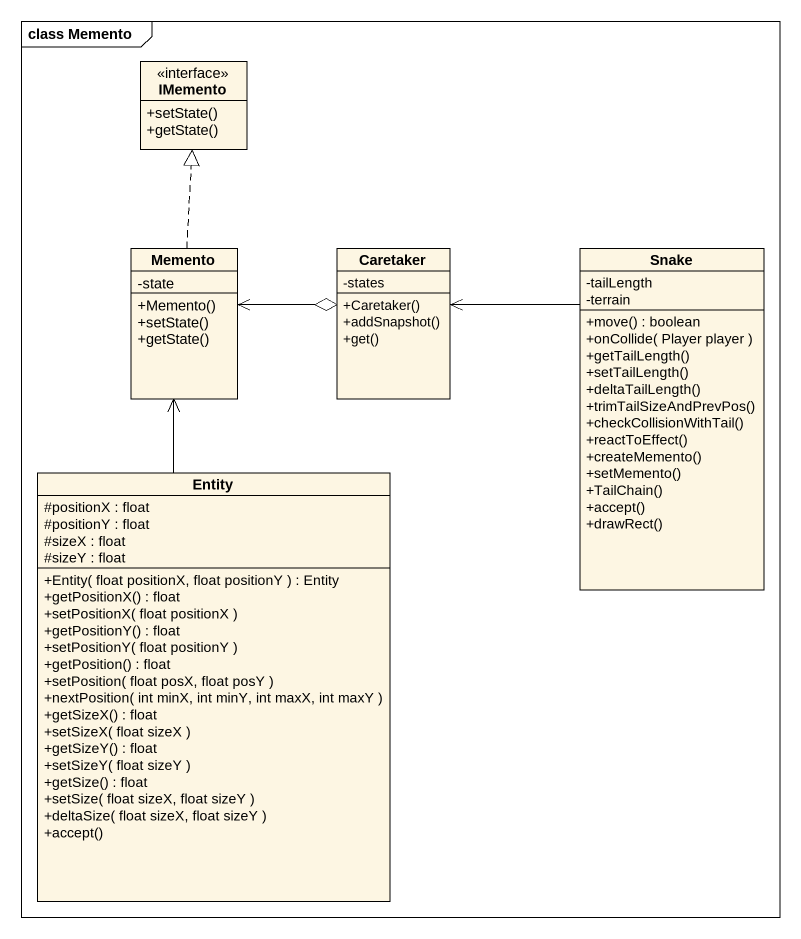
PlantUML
@startuml
mainframe class Memento
hide circle
hide empty members
skinparam classAttributeIconSize 0
interface IMemento {
  +setState()
  +getState()
}
class Memento {
  -state
  +Memento()
  +setState()
  +getState()
}
class Caretaker {
  -states
  +Caretaker()
  +addSnapshot()
  +get()
}
class Snake {
  -tailLength
  -terrain
  +move() : boolean
  +onCollide( Player player )
  +getTailLength()
  +setTailLength()
  +deltaTailLength()
  +trimTailSizeAndPrevPos()
  +checkCollisionWithTail()
  +reactToEffect()
  +createMemento()
  +setMemento()
  +TailChain()
  +accept()
  +drawRect()
}
class "Entity" as Entity_ {
  #positionX : float
  #positionY : float
  #sizeX : float
  #sizeY : float
  +Entity( float positionX, float positionY ) : Entity
  +getPositionX() : float
  +setPositionX( float positionX )
  +getPositionY() : float
  +setPositionY( float positionY )
  +getPosition() : float
  +setPosition( float posX, float posY )
  +nextPosition( int minX, int minY, int maxX, int maxY )
  +getSizeX() : float
  +setSizeX( float sizeX )
  +getSizeY() : float
  +setSizeY( float sizeY )
  +getSize() : float
  +setSize( float sizeX, float sizeY )
  +deltaSize( float sizeX, float sizeY )
  +accept()
}
Memento .up.|> IMemento
Caretaker o-left-> Memento
Snake -left-> Caretaker
Entity_ -up-> Memento
@enduml
